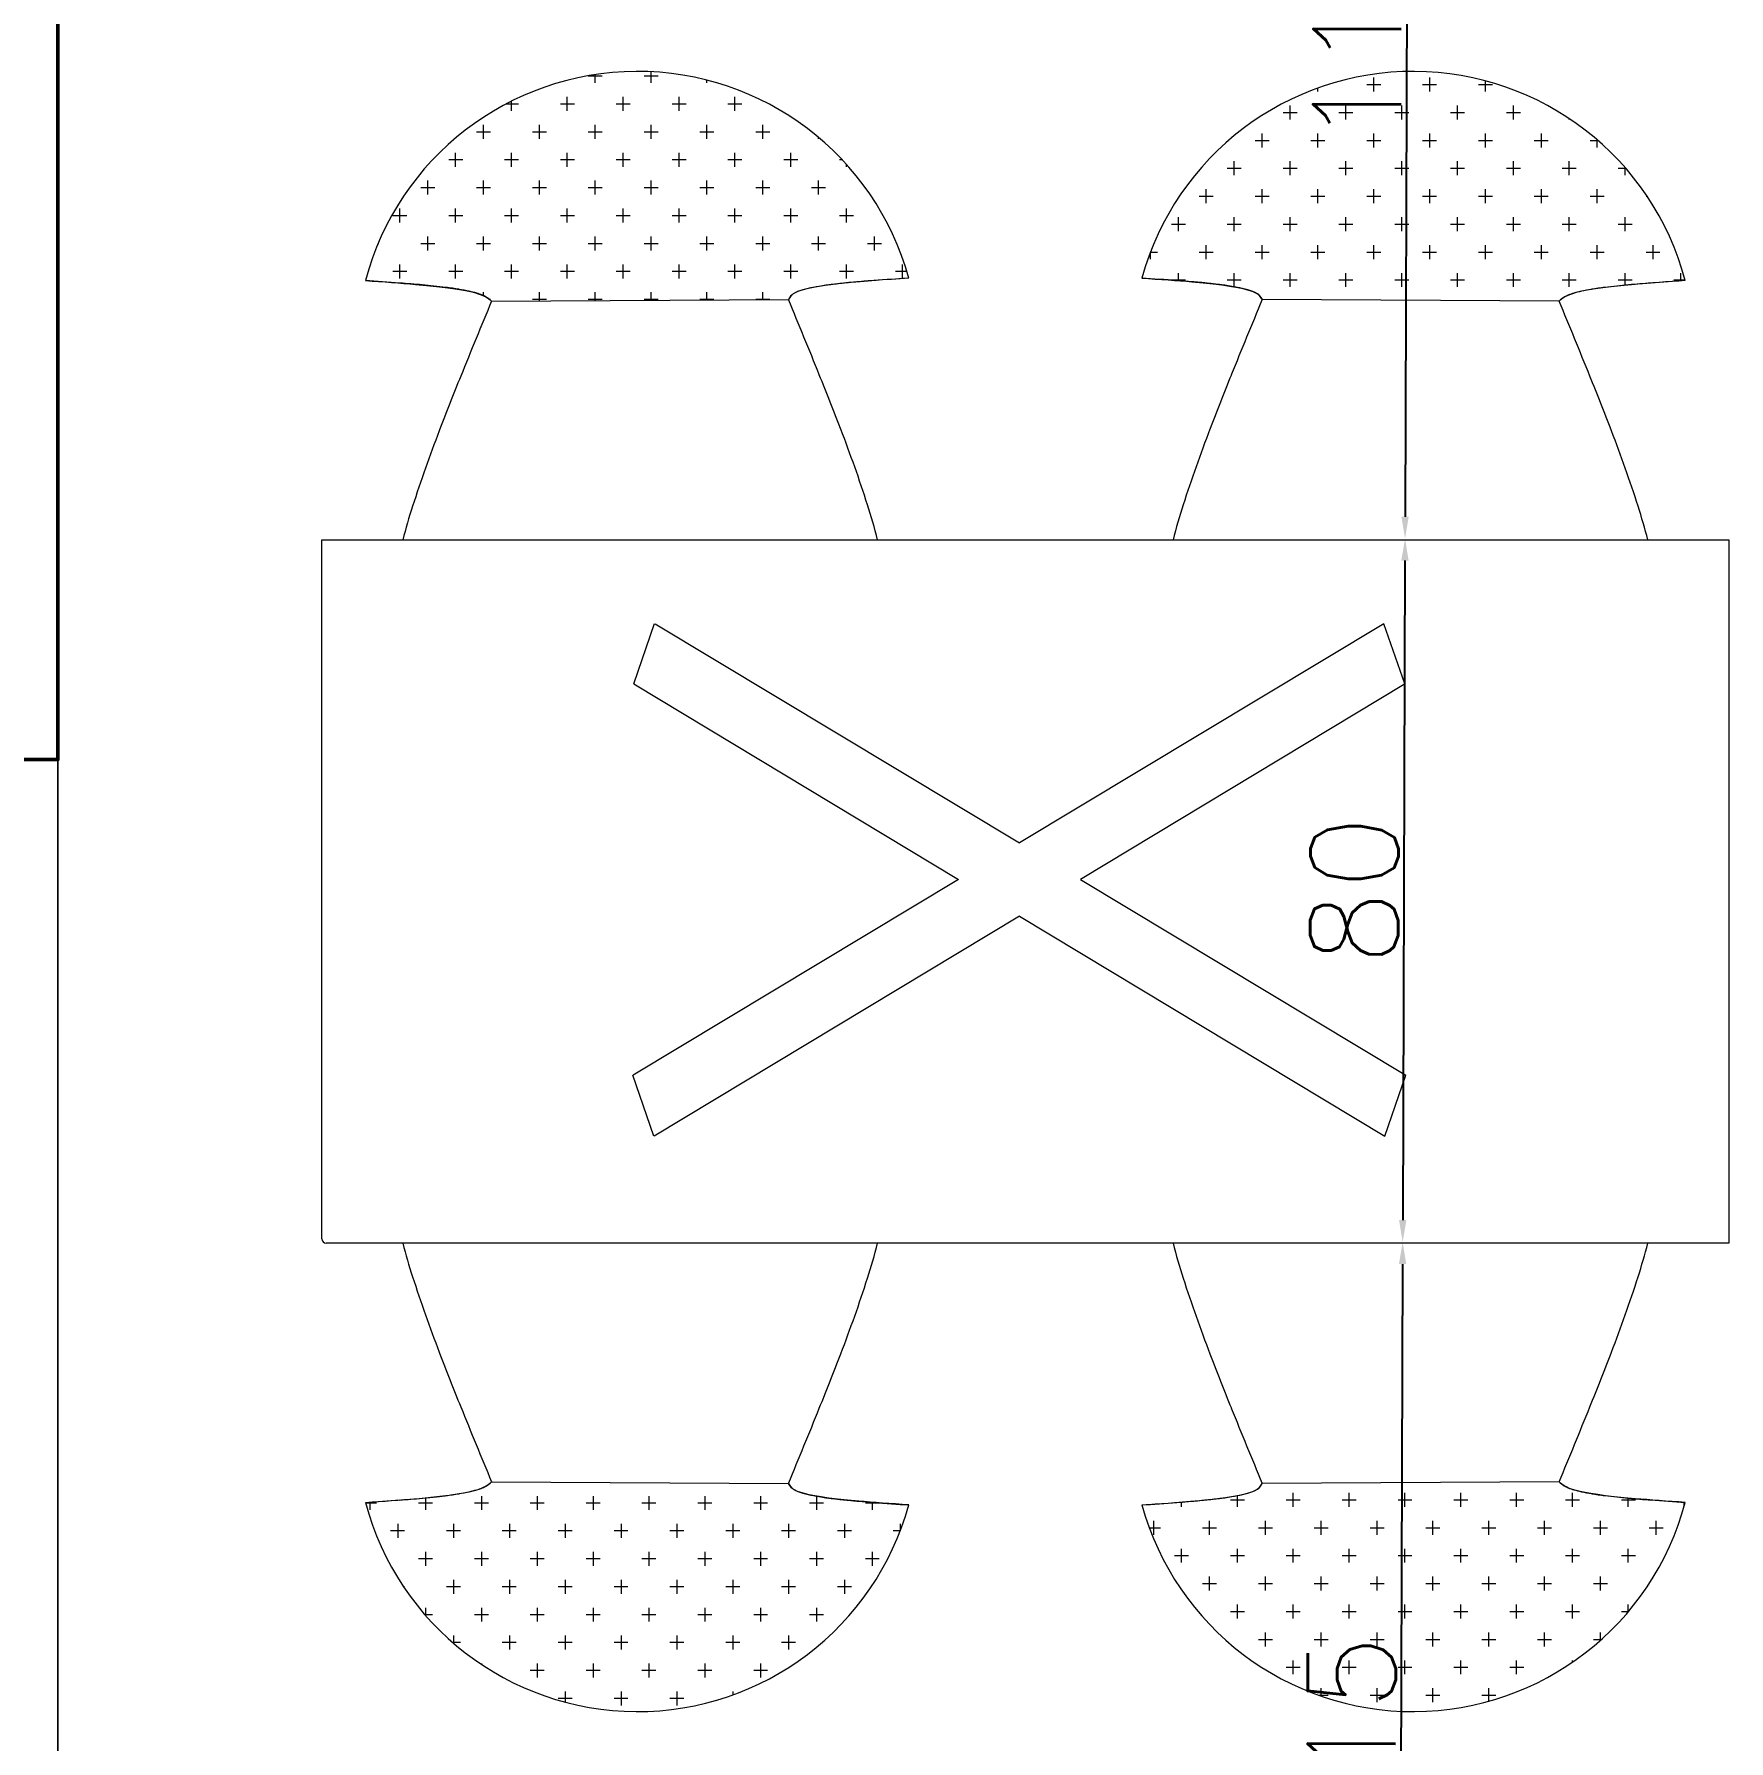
# Model space of a CAD drawing. Extents: x 3270 to 6851, y -140 to 2884.
# Drawn here: x 4570.7 to 4763.4, y 811.2 to 1005.2 of the extents above; entities that cross this region are included whole.
import ezdxf

# ---------------------------------------------------------------- set-up
doc = ezdxf.new("R2010")
doc.units = 0
doc.header["$LTSCALE"] = 20
doc.linetypes.add('ACAD_ISO03W100', pattern=[30, 12, -18])
doc.layers.get('0').update_dxf_attribs({"linetype": 'CONTINUOUS', "lineweight": 15})
doc.layers.get('DEFPOINTS').update_dxf_attribs({"linetype": 'CONTINUOUS'})
for name, color, linetype, lineweight in [('KOLON', 7, 'CONTINUOUS', 50), ('Ö-MOBİLYA', 31, 'CONTINUOUS', 18), ('ölçü', 102, 'CONTINUOUS', 15)]:
    doc.layers.add(name, color=color, linetype=linetype, lineweight=lineweight)
doc.styles.get("Standard").update_dxf_attribs({"font": 'txttw.shx'})
doc.dimstyles.new('YAZI', dxfattribs={"dimtxt": 10, "dimasz": 2.5, "dimexe": 1.25, "dimexo": 0.625, "dimtad": 1, "dimdec": 0, "dimtxsty": 'Standard', "dimcen": 2.5, "dimse1": 1, "dimse2": 1, "dimclrd": 256, "dimclrt": 256, "dimadec": 0, "dimazin": 0, "dimtfac": 1, "dimtdec": 0, "dimtmove": 0, "dimatfit": 3, "dimfxl": 1, "dimarcsym": 0})

# ---------------------------------------------------------------- blocks, each defined once
blk = doc.blocks.new('*D141')
at = {"layer": 'DEFPOINTS', "color": 0, "transparency": 16777216}
for p in [(4763.38, 1062.74), (4726.56, 947.87), (4763.38, 947.74)]:
    blk.add_point(p, dxfattribs=at)
at = {"layer": 'ölçü', "lineweight": -2, "transparency": 16777216}
blk.add_line((4726.94, 1060.37), (4726.57, 950.37), dxfattribs=at)
at = {"layer": 'ölçü', "transparency": 16777216}
for points in [[(4726.52, 1060.37), (4727.35, 1060.37), (4726.94, 1062.87)], [(4726.15, 950.37), (4726.98, 950.37), (4726.56, 947.87)]]:
    blk.add_solid(points, dxfattribs=at)
at = {"layer": 'ölçü', "transparency": 16777216, "insert": (4721.13, 1005.39), "char_height": 10, "attachment_point": 5, "rotation": 89.8076}
blk.add_mtext('115', dxfattribs=at)
blk = doc.blocks.new('*D142')
at = {"layer": 'DEFPOINTS', "color": 0, "transparency": 16777216}
for p in [(4763.38, 947.74), (4726.29, 867.87), (4763.38, 867.74)]:
    blk.add_point(p, dxfattribs=at)
at = {"layer": 'ölçü', "lineweight": -2, "transparency": 16777216}
blk.add_line((4726.55, 945.37), (4726.3, 870.37), dxfattribs=at)
at = {"layer": 'ölçü', "transparency": 16777216}
for points in [[(4726.13, 945.37), (4726.97, 945.37), (4726.56, 947.87)], [(4725.88, 870.37), (4726.71, 870.37), (4726.29, 867.87)]]:
    blk.add_solid(points, dxfattribs=at)
at = {"layer": 'ölçü', "transparency": 16777216, "insert": (4720.8, 907.89), "char_height": 10, "attachment_point": 5, "rotation": 89.8076}
blk.add_mtext('80', dxfattribs=at)
blk = doc.blocks.new('*D143')
at = {"layer": 'DEFPOINTS', "color": 0, "transparency": 16777216}
for p in [(4763.38, 867.74), (4725.9, 752.87), (4763.38, 752.74)]:
    blk.add_point(p, dxfattribs=at)
at = {"layer": 'ölçü', "lineweight": -2, "transparency": 16777216}
blk.add_line((4726.28, 865.37), (4725.91, 755.37), dxfattribs=at)
at = {"layer": 'ölçü', "transparency": 16777216}
for points in [[(4725.86, 865.37), (4726.7, 865.37), (4726.29, 867.87)], [(4725.49, 755.37), (4726.33, 755.37), (4725.9, 752.87)]]:
    blk.add_solid(points, dxfattribs=at)
at = {"layer": 'ölçü', "transparency": 16777216, "insert": (4720.47, 810.39), "char_height": 10, "attachment_point": 5, "rotation": 89.8076}
blk.add_mtext('115', dxfattribs=at)

msp = doc.modelspace()

# ---------------------------------------------------------------- linework, layer by layer
for p, q in [((4573.38, 222.74), (4573.38, 922.74)), ((4573.38, 922.74), (4573.38, 222.74))]:
    msp.add_line(p, q)
at = {"layer": 'KOLON'}
msp.add_lwpolyline([(4543.38, 922.74), (4573.38, 922.74), (4573.38, 1132.74), (4543.38, 1132.74), (4543.38, 922.74)], dxfattribs=at)
at = {"layer": 'Ö-MOBİLYA'}
for p, q in [((4633.68, 1000.49), (4635.27, 1000.49)), ((4634.48, 999.7), (4634.48, 1000.65)), ((4640.03, 1000.49), (4641.62, 1000.49)), ((4640.83, 999.7), (4640.83, 1000.97)), ((4647.18, 999.7), (4647.18, 1000.02)), ((4723.01, 998.72), (4723.01, 1000.31)), ((4729.36, 998.72), (4729.36, 1000.31)), ((4735.71, 998.72), (4735.71, 999.94)), ((4624.95, 996.52), (4624.95, 997.63)), ((4631.3, 996.52), (4631.3, 998.11)), ((4637.65, 996.52), (4637.65, 998.11)), ((4644, 996.52), (4644, 998.11)), ((4650.35, 996.52), (4650.35, 998.11)), ((4716.66, 998.72), (4716.66, 999.12)), ((4722.21, 999.51), (4723.8, 999.51)), ((4728.56, 999.51), (4730.15, 999.51)), ((4734.91, 999.51), (4736.5, 999.51)), ((4624.34, 997.32), (4625.75, 997.32)), ((4630.51, 997.32), (4632.1, 997.32)), ((4636.86, 997.32), (4638.45, 997.32)), ((4643.21, 997.32), (4644.8, 997.32)), ((4649.56, 997.32), (4651.15, 997.32)), ((4712.69, 996.34), (4714.28, 996.34)), ((4713.48, 995.54), (4713.48, 997.13)), ((4719.04, 996.34), (4720.63, 996.34)), ((4719.83, 995.54), (4719.83, 997.13)), ((4725.39, 996.34), (4726.98, 996.34)), ((4726.18, 995.54), (4726.18, 997.13)), ((4731.74, 996.34), (4733.33, 996.34)), ((4732.53, 995.54), (4732.53, 997.13)), ((4738.09, 996.34), (4739.68, 996.34)), ((4738.88, 995.54), (4738.88, 997.13)), ((4620.98, 994.14), (4622.57, 994.14)), ((4621.78, 993.35), (4621.78, 994.94)), ((4627.33, 994.14), (4628.92, 994.14)), ((4628.13, 993.35), (4628.13, 994.94)), ((4633.68, 994.14), (4635.27, 994.14)), ((4634.48, 993.35), (4634.48, 994.94)), ((4640.03, 994.14), (4641.62, 994.14)), ((4640.83, 993.35), (4640.83, 994.94)), ((4646.38, 994.14), (4647.97, 994.14)), ((4647.18, 993.35), (4647.18, 994.94)), ((4652.73, 994.14), (4654.32, 994.14)), ((4653.53, 993.35), (4653.53, 994.94)), ((4710.31, 992.37), (4710.31, 993.96)), ((4716.66, 992.37), (4716.66, 993.96)), ((4723.01, 992.37), (4723.01, 993.96)), ((4729.36, 992.37), (4729.36, 993.96)), ((4735.71, 992.37), (4735.71, 993.96)), ((4742.06, 992.37), (4742.06, 993.96)), ((4745.23, 995.54), (4745.23, 995.64)), ((4659.88, 993.35), (4659.88, 993.49)), ((4709.51, 993.16), (4711.1, 993.16)), ((4715.86, 993.16), (4717.45, 993.16)), ((4722.21, 993.16), (4723.8, 993.16)), ((4728.56, 993.16), (4730.15, 993.16)), ((4734.91, 993.16), (4736.5, 993.16)), ((4741.26, 993.16), (4742.85, 993.16)), ((4747.61, 993.16), (4748.49, 993.16)), ((4748.41, 992.37), (4748.41, 993.23)), ((4617.81, 990.97), (4619.4, 990.97)), ((4618.6, 990.17), (4618.6, 991.76)), ((4624.16, 990.97), (4625.75, 990.97)), ((4624.95, 990.17), (4624.95, 991.76)), ((4630.51, 990.97), (4632.1, 990.97)), ((4631.3, 990.17), (4631.3, 991.76)), ((4636.86, 990.97), (4638.45, 990.97)), ((4637.65, 990.17), (4637.65, 991.76)), ((4643.21, 990.97), (4644.8, 990.97)), ((4644, 990.17), (4644, 991.76)), ((4649.56, 990.97), (4651.15, 990.97)), ((4650.35, 990.17), (4650.35, 991.76)), ((4655.91, 990.97), (4657.5, 990.97)), ((4656.7, 990.17), (4656.7, 991.76)), ((4662.26, 990.97), (4662.55, 990.97)), ((4663.05, 990.17), (4663.05, 990.42)), ((4706.34, 989.99), (4707.93, 989.99)), ((4707.13, 989.19), (4707.13, 990.78)), ((4712.69, 989.99), (4714.28, 989.99)), ((4713.48, 989.19), (4713.48, 990.78)), ((4719.04, 989.99), (4720.63, 989.99)), ((4719.83, 989.19), (4719.83, 990.78)), ((4725.39, 989.99), (4726.98, 989.99)), ((4726.18, 989.19), (4726.18, 990.78)), ((4731.74, 989.99), (4733.33, 989.99)), ((4732.53, 989.19), (4732.53, 990.78)), ((4738.09, 989.99), (4739.68, 989.99)), ((4738.88, 989.19), (4738.88, 990.78)), ((4744.44, 989.99), (4746.03, 989.99)), ((4745.23, 989.19), (4745.23, 990.78)), ((4750.79, 989.99), (4751.66, 989.99)), ((4751.58, 989.19), (4751.58, 990.08)), ((4615.43, 987), (4615.43, 988.59)), ((4621.78, 987), (4621.78, 988.59)), ((4628.13, 987), (4628.13, 988.59)), ((4634.48, 987), (4634.48, 988.59)), ((4640.83, 987), (4640.83, 988.59)), ((4647.18, 987), (4647.18, 988.59)), ((4653.53, 987), (4653.53, 988.59)), ((4659.88, 987), (4659.88, 988.59)), ((4614.63, 987.79), (4616.22, 987.79)), ((4620.98, 987.79), (4622.57, 987.79)), ((4627.33, 987.79), (4628.92, 987.79)), ((4633.68, 987.79), (4635.27, 987.79)), ((4640.03, 987.79), (4641.62, 987.79)), ((4646.38, 987.79), (4647.97, 987.79)), ((4652.73, 987.79), (4654.32, 987.79)), ((4659.08, 987.79), (4660.67, 987.79)), ((4703.16, 986.81), (4704.75, 986.81)), ((4703.96, 986.02), (4703.96, 987.61)), ((4709.51, 986.81), (4711.1, 986.81)), ((4710.31, 986.02), (4710.31, 987.61)), ((4715.86, 986.81), (4717.45, 986.81)), ((4716.66, 986.02), (4716.66, 987.61)), ((4722.21, 986.81), (4723.8, 986.81)), ((4723.01, 986.02), (4723.01, 987.61)), ((4728.56, 986.81), (4730.15, 986.81)), ((4729.36, 986.02), (4729.36, 987.61)), ((4734.91, 986.81), (4736.5, 986.81)), ((4735.71, 986.02), (4735.71, 987.61)), ((4741.26, 986.81), (4742.85, 986.81)), ((4742.06, 986.02), (4742.06, 987.61)), ((4747.61, 986.81), (4749.2, 986.81)), ((4748.41, 986.02), (4748.41, 987.61)), ((4753.96, 986.81), (4754.09, 986.81)), ((4611.46, 984.62), (4613.05, 984.62)), ((4612.25, 983.82), (4612.25, 985.41)), ((4617.81, 984.62), (4619.4, 984.62)), ((4618.6, 983.82), (4618.6, 985.41)), ((4624.16, 984.62), (4625.75, 984.62)), ((4624.95, 983.82), (4624.95, 985.41)), ((4630.51, 984.62), (4632.1, 984.62)), ((4631.3, 983.82), (4631.3, 985.41)), ((4636.86, 984.62), (4638.45, 984.62)), ((4637.65, 983.82), (4637.65, 985.41)), ((4643.21, 984.62), (4644.8, 984.62)), ((4644, 983.82), (4644, 985.41)), ((4649.56, 984.62), (4651.15, 984.62)), ((4650.35, 983.82), (4650.35, 985.41)), ((4655.91, 984.62), (4657.5, 984.62)), ((4656.7, 983.82), (4656.7, 985.41)), ((4662.26, 984.62), (4663.85, 984.62)), ((4663.05, 983.82), (4663.05, 985.41)), ((4700.78, 982.84), (4700.78, 984.43)), ((4707.13, 982.84), (4707.13, 984.43)), ((4713.48, 982.84), (4713.48, 984.43)), ((4719.83, 982.84), (4719.83, 984.43)), ((4726.18, 982.84), (4726.18, 984.43)), ((4732.53, 982.84), (4732.53, 984.43)), ((4738.88, 982.84), (4738.88, 984.43)), ((4745.23, 982.84), (4745.23, 984.43)), ((4751.58, 982.84), (4751.58, 984.43)), ((4615.43, 980.65), (4615.43, 982.24)), ((4621.78, 980.65), (4621.78, 982.24)), ((4628.13, 980.65), (4628.13, 982.24)), ((4634.48, 980.65), (4634.48, 982.24)), ((4640.83, 980.65), (4640.83, 982.24)), ((4647.18, 980.65), (4647.18, 982.24)), ((4653.53, 980.65), (4653.53, 982.24)), ((4659.88, 980.65), (4659.88, 982.24)), ((4666.23, 980.65), (4666.23, 982.24)), ((4699.99, 983.64), (4701.58, 983.64)), ((4706.34, 983.64), (4707.93, 983.64)), ((4712.69, 983.64), (4714.28, 983.64)), ((4719.04, 983.64), (4720.63, 983.64)), ((4725.39, 983.64), (4726.98, 983.64)), ((4731.74, 983.64), (4733.33, 983.64)), ((4738.09, 983.64), (4739.68, 983.64)), ((4744.44, 983.64), (4746.03, 983.64)), ((4750.79, 983.64), (4752.38, 983.64)), ((4609.78, 981.44), (4609.87, 981.44)), ((4614.63, 981.44), (4616.22, 981.44)), ((4620.98, 981.44), (4622.57, 981.44)), ((4627.33, 981.44), (4628.92, 981.44)), ((4633.68, 981.44), (4635.27, 981.44)), ((4640.03, 981.44), (4641.62, 981.44)), ((4646.38, 981.44), (4647.97, 981.44)), ((4652.73, 981.44), (4654.32, 981.44)), ((4659.08, 981.44), (4660.67, 981.44)), ((4665.43, 981.44), (4667.02, 981.44)), ((4697.61, 980.46), (4698.4, 980.46)), ((4697.61, 979.67), (4697.61, 980.46)), ((4703.16, 980.46), (4704.75, 980.46)), ((4703.96, 979.67), (4703.96, 981.26)), ((4709.51, 980.46), (4711.1, 980.46)), ((4710.31, 979.67), (4710.31, 981.26)), ((4715.86, 980.46), (4717.45, 980.46)), ((4716.66, 979.67), (4716.66, 981.26)), ((4722.21, 980.46), (4723.8, 980.46)), ((4723.01, 979.67), (4723.01, 981.26)), ((4728.56, 980.46), (4730.15, 980.46)), ((4729.36, 979.67), (4729.36, 981.26)), ((4734.91, 980.46), (4736.5, 980.46)), ((4735.71, 979.67), (4735.71, 981.26)), ((4741.26, 980.46), (4742.85, 980.46)), ((4742.06, 979.67), (4742.06, 981.26)), ((4747.61, 980.46), (4749.2, 980.46)), ((4748.41, 979.67), (4748.41, 981.26)), ((4753.96, 980.46), (4755.55, 980.46)), ((4754.76, 979.67), (4754.76, 981.26)), ((4611.46, 978.27), (4613.05, 978.27)), ((4612.25, 977.47), (4612.25, 979.06)), ((4617.81, 978.27), (4619.4, 978.27)), ((4618.6, 977.47), (4618.6, 979.06)), ((4624.16, 978.27), (4625.75, 978.27)), ((4624.95, 977.47), (4624.95, 979.06)), ((4630.51, 978.27), (4632.1, 978.27)), ((4631.3, 977.47), (4631.3, 979.06)), ((4636.86, 978.27), (4638.45, 978.27)), ((4637.65, 977.47), (4637.65, 979.06)), ((4643.21, 978.27), (4644.8, 978.27)), ((4644, 977.47), (4644, 979.06)), ((4649.56, 978.27), (4651.15, 978.27)), ((4650.35, 977.47), (4650.35, 979.06)), ((4655.91, 978.27), (4657.5, 978.27)), ((4656.7, 977.47), (4656.7, 979.06)), ((4662.26, 978.27), (4663.85, 978.27)), ((4663.05, 977.47), (4663.05, 979.06)), ((4668.61, 978.27), (4669.9, 978.27)), ((4669.4, 977.47), (4669.4, 979.06)), ((4699.99, 977.29), (4701.58, 977.29)), ((4700.78, 977.2), (4700.78, 978.08)), ((4706.34, 977.29), (4707.93, 977.29)), ((4707.13, 976.51), (4707.13, 978.08)), ((4712.69, 977.29), (4714.28, 977.29)), ((4713.48, 976.49), (4713.48, 978.08)), ((4719.04, 977.29), (4720.63, 977.29)), ((4719.83, 976.49), (4719.83, 978.08)), ((4725.39, 977.29), (4726.98, 977.29)), ((4726.18, 976.49), (4726.18, 978.08)), ((4731.74, 977.29), (4733.33, 977.29)), ((4732.53, 976.49), (4732.53, 978.08)), ((4738.09, 977.29), (4739.68, 977.29)), ((4738.88, 976.49), (4738.88, 978.08)), ((4744.44, 977.29), (4746.03, 977.29)), ((4745.23, 976.49), (4745.23, 978.08)), ((4750.79, 977.29), (4752.38, 977.29)), ((4751.58, 976.69), (4751.58, 978.08)), ((4757.14, 977.29), (4758.41, 977.29)), ((4757.93, 977.18), (4757.93, 978.08)), ((4621.78, 975.5), (4621.78, 975.89)), ((4622.44, 975.09), (4622.57, 975.09)), ((4622.68, 974.89, 33.61), (4656.45, 975.05, 32.32)), ((4622.68, 974.89), (4656.45, 975.05)), ((4622.68, 974.89), (4656.45, 975.05)), ((4627.33, 975.09), (4628.92, 975.09)), ((4628.13, 974.92), (4628.13, 975.89)), ((4633.68, 975.09), (4635.27, 975.09)), ((4634.48, 974.95), (4634.48, 975.89)), ((4640.03, 975.09), (4641.62, 975.09)), ((4640.83, 974.98), (4640.83, 975.89)), ((4646.38, 975.09), (4647.97, 975.09)), ((4647.18, 975.01), (4647.18, 975.89)), ((4652.73, 975.09), (4654.32, 975.09)), ((4653.53, 975.04), (4653.53, 975.89)), ((4744.08, 974.89, 33.61), (4710.31, 975.05, 32.32)), ((4744.08, 974.89), (4710.31, 975.05)), ((4744.08, 974.89), (4710.31, 975.05)), ((4742.06, 974.9), (4742.06, 974.91)), ((4603.38, 868.24), (4603.38, 947.74)), ((4603.38, 947.74), (4763.38, 947.74)), ((4763.38, 947.74), (4763.38, 867.74)), ((4638.86, 931.36), (4641.23, 938.22)), ((4726.53, 931.35), (4724.16, 938.2)), ((4641.13, 879.93), (4638.74, 886.87)), ((4724.26, 879.91), (4726.65, 886.86)), ((4763.38, 867.74), (4603.88, 867.74)), ((4622.68, 840.6, 33.61), (4656.45, 840.44, 32.32)), ((4622.68, 840.6), (4656.45, 840.44)), ((4622.68, 840.6), (4656.45, 840.44)), ((4624.71, 840.59), (4624.71, 840.58)), ((4744.08, 840.6, 33.61), (4710.31, 840.44, 32.32)), ((4744.08, 840.6), (4710.31, 840.44)), ((4744.08, 840.6), (4710.31, 840.44)), ((4615.18, 838.8), (4615.18, 837.41)), ((4621.53, 838.99), (4621.53, 837.41)), ((4627.88, 838.99), (4627.88, 837.41)), ((4634.23, 838.99), (4634.23, 837.41)), ((4640.58, 838.99), (4640.58, 837.41)), ((4646.93, 838.99), (4646.93, 837.41)), ((4653.28, 838.99), (4653.28, 837.41)), ((4659.63, 838.98), (4659.63, 837.41)), ((4706.71, 838.57), (4708.3, 838.57)), ((4707.5, 837.77), (4707.5, 839.05)), ((4713.06, 838.57), (4714.65, 838.57)), ((4713.85, 837.77), (4713.85, 839.36)), ((4719.41, 838.57), (4721, 838.57)), ((4720.2, 837.77), (4720.2, 839.36)), ((4725.76, 838.57), (4727.35, 838.57)), ((4726.55, 837.77), (4726.55, 839.36)), ((4732.11, 838.57), (4733.7, 838.57)), ((4732.9, 837.77), (4732.9, 839.36)), ((4738.46, 838.57), (4740.05, 838.57)), ((4739.25, 837.77), (4739.25, 839.36)), ((4744.81, 838.57), (4746.4, 838.57)), ((4745.6, 837.77), (4745.6, 839.36)), ((4751.16, 838.57), (4752.75, 838.57)), ((4751.95, 837.77), (4751.95, 838.76)), ((4609.62, 838.2), (4608.36, 838.2)), ((4608.83, 838.31), (4608.83, 837.41)), ((4615.97, 838.2), (4614.39, 838.2)), ((4622.32, 838.2), (4620.74, 838.2)), ((4628.67, 838.2), (4627.09, 838.2)), ((4635.02, 838.2), (4633.44, 838.2)), ((4641.37, 838.2), (4639.79, 838.2)), ((4647.72, 838.2), (4646.14, 838.2)), ((4654.07, 838.2), (4652.49, 838.2)), ((4660.42, 838.2), (4658.84, 838.2)), ((4666.77, 838.2), (4665.19, 838.2)), ((4665.98, 838.29), (4665.98, 837.41)), ((4701.15, 837.77), (4701.15, 838.31)), ((4758.3, 837.82), (4758.3, 838.28)), ((4612.8, 835.03), (4611.21, 835.03)), ((4612.01, 835.82), (4612.01, 834.23)), ((4619.15, 835.03), (4617.56, 835.03)), ((4618.36, 835.82), (4618.36, 834.23)), ((4625.5, 835.03), (4623.91, 835.03)), ((4624.71, 835.82), (4624.71, 834.23)), ((4631.85, 835.03), (4630.26, 835.03)), ((4631.06, 835.82), (4631.06, 834.23)), ((4638.2, 835.03), (4636.61, 835.03)), ((4637.41, 835.82), (4637.41, 834.23)), ((4644.55, 835.03), (4642.96, 835.03)), ((4643.76, 835.82), (4643.76, 834.23)), ((4650.9, 835.03), (4649.31, 835.03)), ((4650.11, 835.82), (4650.11, 834.23)), ((4657.25, 835.03), (4655.66, 835.03)), ((4656.46, 835.82), (4656.46, 834.23)), ((4663.6, 835.03), (4662.01, 835.03)), ((4662.81, 835.82), (4662.81, 834.23)), ((4669.15, 835.03), (4668.36, 835.03)), ((4669.16, 835.82), (4669.16, 835.03)), ((4697.47, 835.39), (4698.77, 835.39)), ((4697.98, 834.6), (4697.98, 836.19)), ((4703.53, 835.39), (4705.12, 835.39)), ((4704.33, 834.6), (4704.33, 836.19)), ((4709.88, 835.39), (4711.47, 835.39)), ((4710.68, 834.6), (4710.68, 836.19)), ((4716.23, 835.39), (4717.82, 835.39)), ((4717.03, 834.6), (4717.03, 836.19)), ((4722.58, 835.39), (4724.17, 835.39)), ((4723.38, 834.6), (4723.38, 836.19)), ((4728.93, 835.39), (4730.52, 835.39)), ((4729.73, 834.6), (4729.73, 836.19)), ((4735.28, 835.39), (4736.87, 835.39)), ((4736.08, 834.6), (4736.08, 836.19)), ((4741.63, 835.39), (4743.22, 835.39)), ((4742.43, 834.6), (4742.43, 836.19)), ((4747.98, 835.39), (4749.57, 835.39)), ((4748.78, 834.6), (4748.78, 836.19)), ((4754.33, 835.39), (4755.92, 835.39)), ((4755.13, 834.6), (4755.13, 836.19)), ((4701.15, 831.42), (4701.15, 833.01)), ((4707.5, 831.42), (4707.5, 833.01)), ((4713.85, 831.42), (4713.85, 833.01)), ((4720.2, 831.42), (4720.2, 833.01)), ((4726.55, 831.42), (4726.55, 833.01)), ((4732.9, 831.42), (4732.9, 833.01)), ((4739.25, 831.42), (4739.25, 833.01)), ((4745.6, 831.42), (4745.6, 833.01)), ((4751.95, 831.42), (4751.95, 833.01)), ((4615.97, 831.85), (4614.39, 831.85)), ((4615.18, 832.64), (4615.18, 831.06)), ((4622.32, 831.85), (4620.74, 831.85)), ((4621.53, 832.64), (4621.53, 831.06)), ((4628.67, 831.85), (4627.09, 831.85)), ((4627.88, 832.64), (4627.88, 831.06)), ((4635.02, 831.85), (4633.44, 831.85)), ((4634.23, 832.64), (4634.23, 831.06)), ((4641.37, 831.85), (4639.79, 831.85)), ((4640.58, 832.64), (4640.58, 831.06)), ((4647.72, 831.85), (4646.14, 831.85)), ((4646.93, 832.64), (4646.93, 831.06)), ((4654.07, 831.85), (4652.49, 831.85)), ((4653.28, 832.64), (4653.28, 831.06)), ((4660.42, 831.85), (4658.84, 831.85)), ((4659.63, 832.64), (4659.63, 831.06)), ((4666.77, 831.85), (4665.19, 831.85)), ((4665.98, 832.64), (4665.98, 831.06)), ((4700.36, 832.22), (4701.95, 832.22)), ((4706.71, 832.22), (4708.3, 832.22)), ((4713.06, 832.22), (4714.65, 832.22)), ((4719.41, 832.22), (4721, 832.22)), ((4725.76, 832.22), (4727.35, 832.22)), ((4732.11, 832.22), (4733.7, 832.22)), ((4738.46, 832.22), (4740.05, 832.22)), ((4744.81, 832.22), (4746.4, 832.22)), ((4751.16, 832.22), (4752.75, 832.22)), ((4618.36, 829.47), (4618.36, 827.88)), ((4624.71, 829.47), (4624.71, 827.88)), ((4631.06, 829.47), (4631.06, 827.88)), ((4637.41, 829.47), (4637.41, 827.88)), ((4643.76, 829.47), (4643.76, 827.88)), ((4650.11, 829.47), (4650.11, 827.88)), ((4656.46, 829.47), (4656.46, 827.88)), ((4662.81, 829.47), (4662.81, 827.88)), ((4703.53, 829.04), (4705.12, 829.04)), ((4704.33, 828.25), (4704.33, 829.84)), ((4709.88, 829.04), (4711.47, 829.04)), ((4710.68, 828.25), (4710.68, 829.84)), ((4716.23, 829.04), (4717.82, 829.04)), ((4717.03, 828.25), (4717.03, 829.84)), ((4722.58, 829.04), (4724.17, 829.04)), ((4723.38, 828.25), (4723.38, 829.84)), ((4728.93, 829.04), (4730.52, 829.04)), ((4729.73, 828.25), (4729.73, 829.84)), ((4735.28, 829.04), (4736.87, 829.04)), ((4736.08, 828.25), (4736.08, 829.84)), ((4741.63, 829.04), (4743.22, 829.04)), ((4742.43, 828.25), (4742.43, 829.84)), ((4747.98, 829.04), (4749.57, 829.04)), ((4748.78, 828.25), (4748.78, 829.84)), ((4612.8, 828.68), (4612.68, 828.68)), ((4619.15, 828.68), (4617.56, 828.68)), ((4625.5, 828.68), (4623.91, 828.68)), ((4631.85, 828.68), (4630.26, 828.68)), ((4638.2, 828.68), (4636.61, 828.68)), ((4644.55, 828.68), (4642.96, 828.68)), ((4650.9, 828.68), (4649.31, 828.68)), ((4657.25, 828.68), (4655.66, 828.68)), ((4663.6, 828.68), (4662.01, 828.68)), ((4615.97, 825.5), (4615.1, 825.5)), ((4615.18, 826.29), (4615.18, 825.41)), ((4622.32, 825.5), (4620.74, 825.5)), ((4621.53, 826.29), (4621.53, 824.71)), ((4628.67, 825.5), (4627.09, 825.5)), ((4627.88, 826.29), (4627.88, 824.71)), ((4635.02, 825.5), (4633.44, 825.5)), ((4634.23, 826.29), (4634.23, 824.71)), ((4641.37, 825.5), (4639.79, 825.5)), ((4640.58, 826.29), (4640.58, 824.71)), ((4647.72, 825.5), (4646.14, 825.5)), ((4646.93, 826.29), (4646.93, 824.71)), ((4654.07, 825.5), (4652.49, 825.5)), ((4653.28, 826.29), (4653.28, 824.71)), ((4660.42, 825.5), (4658.84, 825.5)), ((4659.63, 826.29), (4659.63, 824.71)), ((4706.71, 825.87), (4708.3, 825.87)), ((4707.5, 825.07), (4707.5, 826.66)), ((4713.06, 825.87), (4714.65, 825.87)), ((4713.85, 825.07), (4713.85, 826.66)), ((4719.41, 825.87), (4721, 825.87)), ((4720.2, 825.07), (4720.2, 826.66)), ((4725.76, 825.87), (4727.35, 825.87)), ((4726.55, 825.07), (4726.55, 826.66)), ((4732.11, 825.87), (4733.7, 825.87)), ((4732.9, 825.07), (4732.9, 826.66)), ((4738.46, 825.87), (4740.05, 825.87)), ((4739.25, 825.07), (4739.25, 826.66)), ((4744.81, 825.87), (4746.4, 825.87)), ((4745.6, 825.07), (4745.6, 826.66)), ((4751.16, 825.87), (4751.97, 825.87)), ((4751.95, 825.84), (4751.95, 826.66)), ((4618.36, 823.12), (4618.36, 822.26)), ((4624.71, 823.12), (4624.71, 821.53)), ((4631.06, 823.12), (4631.06, 821.53)), ((4637.41, 823.12), (4637.41, 821.53)), ((4643.76, 823.12), (4643.76, 821.53)), ((4650.11, 823.12), (4650.11, 821.53)), ((4656.46, 823.12), (4656.46, 821.53)), ((4710.68, 821.9), (4710.68, 823.49)), ((4717.03, 821.9), (4717.03, 823.49)), ((4723.38, 821.9), (4723.38, 823.49)), ((4729.73, 821.9), (4729.73, 823.49)), ((4736.08, 821.9), (4736.08, 823.49)), ((4742.43, 821.9), (4742.43, 823.49)), ((4748.78, 822.58), (4748.78, 823.49)), ((4619.15, 822.33), (4618.28, 822.33)), ((4625.5, 822.33), (4623.91, 822.33)), ((4631.85, 822.33), (4630.26, 822.33)), ((4638.2, 822.33), (4636.61, 822.33)), ((4644.55, 822.33), (4642.96, 822.33)), ((4650.9, 822.33), (4649.31, 822.33)), ((4657.25, 822.33), (4655.66, 822.33)), ((4709.88, 822.69), (4711.47, 822.69)), ((4716.23, 822.69), (4717.82, 822.69)), ((4722.58, 822.69), (4724.17, 822.69)), ((4728.93, 822.69), (4730.52, 822.69)), ((4735.28, 822.69), (4736.87, 822.69)), ((4741.63, 822.69), (4743.22, 822.69)), ((4747.98, 822.69), (4748.9, 822.69)), ((4621.53, 819.94), (4621.53, 819.84)), ((4628.67, 819.15), (4627.09, 819.15)), ((4627.88, 819.94), (4627.88, 818.36)), ((4635.02, 819.15), (4633.44, 819.15)), ((4634.23, 819.94), (4634.23, 818.36)), ((4641.37, 819.15), (4639.79, 819.15)), ((4640.58, 819.94), (4640.58, 818.36)), ((4647.72, 819.15), (4646.14, 819.15)), ((4646.93, 819.94), (4646.93, 818.36)), ((4654.07, 819.15), (4652.49, 819.15)), ((4653.28, 819.94), (4653.28, 818.36)), ((4713.06, 819.52), (4714.65, 819.52)), ((4713.85, 818.72), (4713.85, 820.31)), ((4719.41, 819.52), (4721, 819.52)), ((4720.2, 818.72), (4720.2, 820.31)), ((4725.76, 819.52), (4727.35, 819.52)), ((4726.55, 818.72), (4726.55, 820.31)), ((4732.11, 819.52), (4733.7, 819.52)), ((4732.9, 818.72), (4732.9, 820.31)), ((4738.46, 819.52), (4740.05, 819.52)), ((4739.25, 818.72), (4739.25, 820.31)), ((4745.6, 820.09), (4745.6, 820.31)), ((4717.03, 816.24), (4717.03, 817.14)), ((4723.38, 815.55), (4723.38, 817.14)), ((4729.73, 815.55), (4729.73, 817.14)), ((4736.08, 815.65), (4736.08, 817.14)), ((4631.85, 815.98), (4630.26, 815.98)), ((4631.06, 816.77), (4631.06, 815.55)), ((4638.2, 815.98), (4636.61, 815.98)), ((4637.41, 816.77), (4637.41, 815.18)), ((4644.55, 815.98), (4642.96, 815.98)), ((4643.76, 816.77), (4643.76, 815.18)), ((4650.11, 816.77), (4650.11, 816.37)), ((4716.73, 816.34), (4717.82, 816.34)), ((4722.58, 816.34), (4724.17, 816.34)), ((4728.93, 816.34), (4730.52, 816.34)), ((4735.28, 816.34), (4736.87, 816.34))]:
    msp.add_line(p, q, dxfattribs=at)
at = {"layer": 'Ö-MOBİLYA', "linetype": 'ACAD_ISO03W100', "ltscale": 0.3}
for p, q in [((4641.28, 938.2), (4682.72, 913.28)), ((4724.16, 938.2), (4682.72, 913.28)), ((4638.86, 931.36), (4675.79, 909.11)), ((4726.58, 931.36), (4689.64, 909.11)), ((4675.79, 909.11), (4638.79, 886.86)), ((4689.64, 909.11), (4726.65, 886.86)), ((4682.72, 904.94), (4641.17, 879.91)), ((4682.72, 904.94), (4724.26, 879.91))]:
    msp.add_line(p, q, dxfattribs=at)
at = {"layer": 'Ö-MOBİLYA'}
for centre, radius, start, end in [((4639.27, 969.01, 97.96), 32, 15.3906, 165.135), ((4639.27, 969.01), 32, 15.3906, 165.135), ((4639.27, 969.01), 32, 15.3906, 165.135), ((4727.49, 969.01, 97.96), 32, 14.865, 164.6094), ((4727.49, 969.01), 32, 14.865, 164.6094), ((4727.49, 969.01), 32, 14.865, 164.6094), ((4563.5, 322.68), 656.07, 85.74038, 86.08139), ((4563.5, 322.68), 656.07, 85.74038, 86.08139), ((4599.35, 804.91), 172.51, 84.8637, 85.7169), ((4599.35, 804.91), 172.51, 84.8637, 85.7169), ((4607.67, 897.23), 79.81, 82.9474, 84.8802), ((4607.67, 897.23), 79.81, 82.9474, 84.8802), ((4612.21, 934.26), 42.51, 80.8242, 82.8884), ((4612.21, 934.26), 42.51, 80.8242, 82.8884), ((4661.1, 965.66), 10.93, 102.6582, 105.9608), ((4661.1, 965.66), 10.93, 102.6582, 105.9608), ((4663.29, 955.65), 21.17, 99.1926, 102.5063), ((4662.67, 958.74), 18.03, 100.2238, 102.6895), ((4664.6, 948.09), 28.85, 98.3755, 100.2455), ((4666.54, 935.39), 41.7, 96.9201, 99.1455), ((4667.38, 929.12), 48.02, 96.2601, 98.3669), ((4670.73, 900.51), 76.83, 95.3376, 96.8886), ((4671.8, 890.12), 87.27, 94.8725, 96.348), ((4677.5, 826.38), 151.27, 94.2984, 95.2791), ((4678.95, 807.81), 169.89, 94.3175, 94.9186), ((4710.04, 389.97), 588.88, 93.88596, 94.27266), ((4710.04, 389.97), 588.88, 93.88596, 94.27266), ((4656.73, 389.97), 588.88, 85.72734, 86.11404), ((4656.73, 389.97), 588.88, 85.72734, 86.11404), ((4689.26, 826.38), 151.27, 84.7209, 85.7016), ((4687.81, 807.81), 169.89, 85.0814, 85.6825), ((4694.97, 890.12), 87.27, 83.652, 85.1275), ((4696.03, 900.51), 76.83, 83.1114, 84.6624), ((4699.38, 929.12), 48.02, 81.6331, 83.7399), ((4700.23, 935.39), 41.7, 80.8545, 83.0799), ((4702.16, 948.09), 28.85, 79.7545, 81.6245), ((4703.47, 955.65), 21.17, 77.4937, 80.8074), ((4704.1, 958.74), 18.03, 77.3105, 79.7762), ((4705.66, 965.66), 10.93, 74.0392, 77.3418), ((4705.66, 965.66), 10.93, 74.0392, 77.3418), ((4754.56, 934.26), 42.51, 97.1116, 99.1758), ((4754.56, 934.26), 42.51, 97.1116, 99.1758), ((4759.09, 897.23), 79.81, 95.1198, 97.0526), ((4759.09, 897.23), 79.81, 95.1198, 97.0526), ((4767.42, 804.91), 172.51, 94.2831, 95.1363), ((4767.42, 804.91), 172.51, 94.2831, 95.1363), ((4803.26, 322.68), 656.07, 93.91861, 94.25962), ((4803.26, 322.68), 656.07, 93.91861, 94.25962), ((4615.29, 953.47), 23.05, 77.8437, 80.778), ((4615.29, 953.47), 23.05, 77.8437, 80.778), ((5633.63, 555.43), 1094.51, 157.46532, 157.94895), ((4617.57, 964.15), 12.13, 73.5599, 77.7703), ((4617.57, 964.15), 12.13, 73.5599, 77.7703), ((4619.17, 969.6), 6.45, 67.5266, 73.4336), ((4619.17, 969.6), 6.45, 67.5266, 73.4336), ((4620.16, 972.03), 3.83, 59.8018, 67.3025), ((4620.37, 972.46), 3.35, 50.407, 67.8347), ((4620.41, 972.51), 3.29, 50.3148, 59.3617), ((4619.3, 971.07), 5.11, 48.4812, 51.0773), ((4618.79, 970.46), 5.9, 48.6556, 50.9029), ((4658.69, 973.97), 2.48, 147.9512, 154.3213), ((4658.39, 974.13), 2.14, 149.7805, 154.6585), ((3645.51, 555.59), 1094.51, 22.05105, 22.53468), ((4657.75, 974.55), 1.38, 123.727, 151.1261), ((4657.73, 974.57), 1.35, 123.4988, 147.5026), ((4658.27, 973.8), 2.29, 116.3427, 124.2346), ((4658.27, 973.8), 2.29, 116.3427, 124.2346), ((4658.94, 972.46), 3.79, 110.3387, 116.3745), ((4658.94, 972.46), 3.79, 110.3387, 116.3745), ((4659.87, 969.96), 6.46, 105.9179, 110.3887), ((4659.87, 969.96), 6.46, 105.9179, 110.3887), ((5721.25, 555.59), 1094.51, 157.46532, 157.94895), ((4706.89, 969.96), 6.46, 69.6113, 74.0821), ((4706.89, 969.96), 6.46, 69.6113, 74.0821), ((4707.83, 972.46), 3.79, 63.6255, 69.6613), ((4707.83, 972.46), 3.79, 63.6255, 69.6613), ((4708.49, 973.8), 2.29, 55.7654, 63.6573), ((4708.49, 973.8), 2.29, 55.7654, 63.6573), ((4709.02, 974.55), 1.38, 28.8739, 56.273), ((4709.04, 974.57), 1.35, 32.4974, 56.5012), ((4708.07, 973.97), 2.48, 25.6787, 32.0488), ((4708.38, 974.13), 2.14, 25.3415, 30.2195), ((4747.47, 971.07), 5.11, 128.9227, 131.5188), ((4747.98, 970.46), 5.9, 129.0971, 131.3444), ((3733.14, 555.43), 1094.51, 22.05105, 22.53468), ((4746.39, 972.46), 3.35, 112.1653, 129.593), ((4746.36, 972.51), 3.29, 120.6383, 129.6852), ((4746.61, 972.03), 3.83, 112.6975, 120.1982), ((4747.59, 969.6), 6.45, 106.5664, 112.4734), ((4747.59, 969.6), 6.45, 106.5664, 112.4734), ((4749.19, 964.15), 12.13, 102.2297, 106.4401), ((4749.19, 964.15), 12.13, 102.2297, 106.4401), ((4751.47, 953.47), 23.05, 99.222, 102.1563), ((4751.47, 953.47), 23.05, 99.222, 102.1563), ((4959.73, 828.72), 367.31, 157.9951, 159.0338), ((4319.4, 828.87), 367.31, 20.9662, 22.0049), ((5047.36, 828.87), 367.31, 157.9951, 159.0338), ((4407.03, 828.72), 367.31, 20.9662, 22.0049), ((4762.64, 903.75), 156.42, 158.8654, 162.2021), ((4516.5, 903.91), 156.42, 17.7979, 21.1346), ((4850.27, 903.91), 156.42, 158.8654, 162.2021), ((4604.13, 903.75), 156.42, 17.7979, 21.1346), ((4682.54, 929.5), 72.29, 162.2345, 165.3844), ((4596.59, 929.66), 72.29, 14.4861, 17.7655), ((4770.17, 929.66), 72.29, 162.2345, 165.5139), ((4684.22, 929.5), 72.29, 14.6156, 17.7655), ((4603.88, 868.24), 0.5, 180, 270), ((4682.54, 885.98), 72.29, 194.6156, 197.7655), ((4596.59, 885.83), 72.29, 342.2345, 345.5139), ((4770.17, 885.83), 72.29, 194.4861, 197.7655), ((4684.22, 885.98), 72.29, 342.2345, 345.3844), ((4762.64, 911.74), 156.42, 197.7979, 201.1346), ((4516.5, 911.58), 156.42, 338.8654, 342.2021), ((4850.27, 911.58), 156.42, 197.7979, 201.1346), ((4604.13, 911.74), 156.42, 338.8654, 342.2021), ((4959.73, 986.77), 367.31, 200.9662, 202.0049), ((4319.4, 986.61), 367.31, 337.9951, 339.0338), ((5047.36, 986.61), 367.31, 200.9662, 202.0049), ((4407.03, 986.77), 367.31, 337.9951, 339.0338), ((5633.63, 1260.06), 1094.51, 202.05105, 202.53468), ((3645.51, 1259.9), 1094.51, 337.46532, 337.94895), ((5721.25, 1259.9), 1094.51, 202.05105, 202.53468), ((3733.14, 1260.06), 1094.51, 337.46532, 337.94895), ((4620.37, 843.03), 3.35, 292.1653, 309.593), ((4620.41, 842.98), 3.29, 300.6383, 309.6852), ((4619.3, 844.42), 5.11, 308.9227, 311.5188), ((4618.79, 845.03), 5.9, 309.0971, 311.3444), ((4658.39, 841.35), 2.14, 205.3415, 210.2195), ((4658.69, 841.51), 2.48, 205.6787, 212.0488), ((4708.07, 841.51), 2.48, 327.9512, 334.3213), ((4708.38, 841.35), 2.14, 329.7805, 334.6585), ((4747.47, 844.42), 5.11, 228.4812, 231.0773), ((4747.98, 845.03), 5.9, 228.6556, 230.9029), ((4746.36, 842.98), 3.29, 230.3148, 239.3617), ((4746.39, 843.03), 3.35, 230.407, 247.8347), ((4563.5, 1492.81), 656.07, 273.91861, 274.25962), ((4563.5, 1492.81), 656.07, 273.91861, 274.25962), ((4599.35, 1010.57), 172.51, 274.2831, 275.1363), ((4599.35, 1010.57), 172.51, 274.2831, 275.1363), ((4607.67, 918.25), 79.81, 275.1198, 277.0526), ((4607.67, 918.25), 79.81, 275.1198, 277.0526), ((4612.21, 881.23), 42.51, 277.1116, 279.1758), ((4612.21, 881.23), 42.51, 277.1116, 279.1758), ((4615.29, 862.02), 23.05, 279.222, 282.1563), ((4615.29, 862.02), 23.05, 279.222, 282.1563), ((4617.57, 851.34), 12.13, 282.2297, 286.4401), ((4617.57, 851.34), 12.13, 282.2297, 286.4401), ((4619.17, 845.88), 6.45, 286.5664, 292.4734), ((4619.17, 845.88), 6.45, 286.5664, 292.4734), ((4620.16, 843.46), 3.83, 292.6975, 300.1982), ((4657.75, 840.94), 1.38, 208.8739, 236.273), ((4657.73, 840.92), 1.35, 212.4974, 236.5012), ((4658.27, 841.69), 2.29, 235.7654, 243.6573), ((4658.27, 841.69), 2.29, 235.7654, 243.6573), ((4658.94, 843.03), 3.79, 243.6255, 249.6613), ((4658.94, 843.03), 3.79, 243.6255, 249.6613), ((4659.87, 845.53), 6.46, 249.6113, 254.0821), ((4659.87, 845.53), 6.46, 249.6113, 254.0821), ((4661.1, 849.83), 10.93, 254.0392, 257.3418), ((4661.1, 849.83), 10.93, 254.0392, 257.3418), ((4663.29, 859.84), 21.17, 257.4937, 260.8074), ((4662.67, 856.75), 18.03, 257.3105, 259.7762), ((4664.6, 867.4), 28.85, 259.7545, 261.6245), ((4666.54, 880.1), 41.7, 260.8545, 263.0799), ((4667.38, 886.37), 48.02, 261.6331, 263.7399), ((4670.73, 914.98), 76.83, 263.1114, 264.6624), ((4671.8, 925.37), 87.27, 263.652, 265.1275), ((4677.5, 989.11), 151.27, 264.7209, 265.7016), ((4689.26, 989.11), 151.27, 274.2984, 275.2791), ((4694.97, 925.37), 87.27, 274.8725, 276.348), ((4696.03, 914.98), 76.83, 275.3376, 276.8886), ((4699.38, 886.37), 48.02, 276.2601, 278.3669), ((4700.23, 880.1), 41.7, 276.9201, 279.1455), ((4702.16, 867.4), 28.85, 278.3755, 280.2455), ((4703.47, 859.84), 21.17, 279.1926, 282.5063), ((4704.1, 856.75), 18.03, 280.2238, 282.6895), ((4705.66, 849.83), 10.93, 282.6582, 285.9608), ((4705.66, 849.83), 10.93, 282.6582, 285.9608), ((4706.89, 845.53), 6.46, 285.9179, 290.3887), ((4706.89, 845.53), 6.46, 285.9179, 290.3887), ((4707.83, 843.03), 3.79, 290.3387, 296.3745), ((4707.83, 843.03), 3.79, 290.3387, 296.3745), ((4708.49, 841.69), 2.29, 296.3427, 304.2346), ((4708.49, 841.69), 2.29, 296.3427, 304.2346), ((4709.02, 840.94), 1.38, 303.727, 331.1261), ((4709.04, 840.92), 1.35, 303.4988, 327.5026), ((4746.61, 843.46), 3.83, 239.8018, 247.3025), ((4747.59, 845.88), 6.45, 247.5266, 253.4336), ((4747.59, 845.88), 6.45, 247.5266, 253.4336), ((4749.19, 851.34), 12.13, 253.5599, 257.7703), ((4749.19, 851.34), 12.13, 253.5599, 257.7703), ((4751.47, 862.02), 23.05, 257.8437, 260.778), ((4751.47, 862.02), 23.05, 257.8437, 260.778), ((4754.56, 881.23), 42.51, 260.8242, 262.8884), ((4754.56, 881.23), 42.51, 260.8242, 262.8884), ((4759.09, 918.25), 79.81, 262.9474, 264.8802), ((4759.09, 918.25), 79.81, 262.9474, 264.8802), ((4767.42, 1010.57), 172.51, 264.8637, 265.7169), ((4767.42, 1010.57), 172.51, 264.8637, 265.7169), ((4803.26, 1492.81), 656.07, 265.74038, 266.08139), ((4803.26, 1492.81), 656.07, 265.74038, 266.08139), ((4639.27, 846.48, 97.96), 32, 194.865, 344.6094), ((4639.27, 846.48), 32, 194.865, 344.6094), ((4639.27, 846.48), 32, 194.865, 344.6094), ((4678.95, 1007.68), 169.89, 265.0814, 265.6825), ((4710.04, 1425.51), 588.88, 265.72734, 266.11404), ((4710.04, 1425.51), 588.88, 265.72734, 266.11404), ((4727.49, 846.48, 97.96), 32, 195.3906, 345.135), ((4727.49, 846.48), 32, 195.3906, 345.135), ((4727.49, 846.48), 32, 195.3906, 345.135), ((4656.73, 1425.51), 588.88, 273.88596, 274.27266), ((4656.73, 1425.51), 588.88, 273.88596, 274.27266), ((4687.81, 1007.68), 169.89, 274.3175, 274.9186)]:
    msp.add_arc(centre, radius, start, end, dxfattribs=at)
for points in [[(4608.34, 977.22, 97.96), (4614.03, 976.79, 86.77), (4622.68, 974.89, 33.61)], [(4670.13, 977.5, 97.96), (4664.43, 977.08, 86.77), (4656.45, 975.05, 32.32)], [(4696.64, 977.5, 97.96), (4702.33, 977.08, 86.77), (4710.31, 975.05, 32.32)], [(4758.43, 977.22, 97.96), (4752.73, 976.79, 86.77), (4744.08, 974.89, 33.61)], [(4608.34, 838.27, 97.96), (4614.03, 838.69, 86.77), (4622.68, 840.6, 33.61)], [(4670.13, 837.99, 97.96), (4664.43, 838.41, 86.77), (4656.45, 840.44, 32.32)], [(4696.64, 837.99, 97.96), (4702.33, 838.41, 86.77), (4710.31, 840.44, 32.32)], [(4758.43, 838.27, 97.96), (4752.73, 838.69, 86.77), (4744.08, 840.6, 33.61)]]:
    msp.add_spline(points, degree=3, dxfattribs=at)

# ---------------------------------------------------------------- dimensions: what is measured, and where the dimension line sits
at = {"layer": 'ölçü'}
for base, p1, p2, picture, middle in [((4726.56, 947.87), (4763.38, 1062.74), (4763.38, 947.74), '*D141', (4721.13, 1005.39)), ((4726.29, 867.87), (4763.38, 947.74), (4763.38, 867.74), '*D142', (4720.8, 907.89)), ((4725.9, 752.87), (4763.38, 867.74), (4763.38, 752.74), '*D143', (4720.47, 810.39))]:
    dim = msp.add_linear_dim(base=base, p1=p1, p2=p2, angle=89.8076, dimstyle='YAZI', dxfattribs=at)
    dim.commit()
    dim.dimension.update_dxf_attribs({"geometry": picture, "text_midpoint": middle})

doc.saveas('drawing.dxf')
